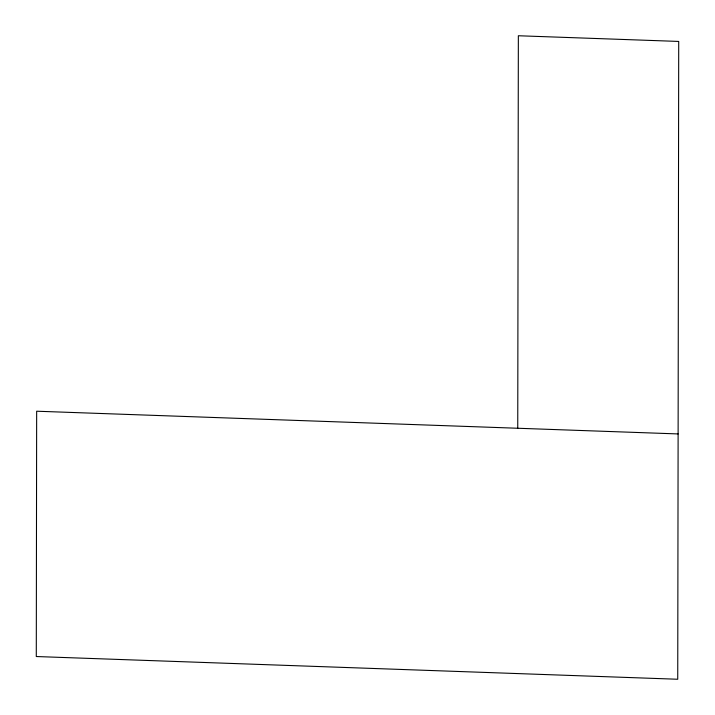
<?xml version="1.0" encoding="UTF-8"?>
<svg xmlns="http://www.w3.org/2000/svg" width="715" height="715" viewBox="0 0 715 715"><rect width="100%" height="100%" fill="white"/><g stroke="black" fill="none" stroke-linecap="round" stroke-linejoin="round"><path stroke-width="1.07" d="M517.749 428.258L518.348 35.75L678.714 41.434L677.74 679.25L36.286 656.531L36.662 411.214L678.115 433.933"/></g></svg>
